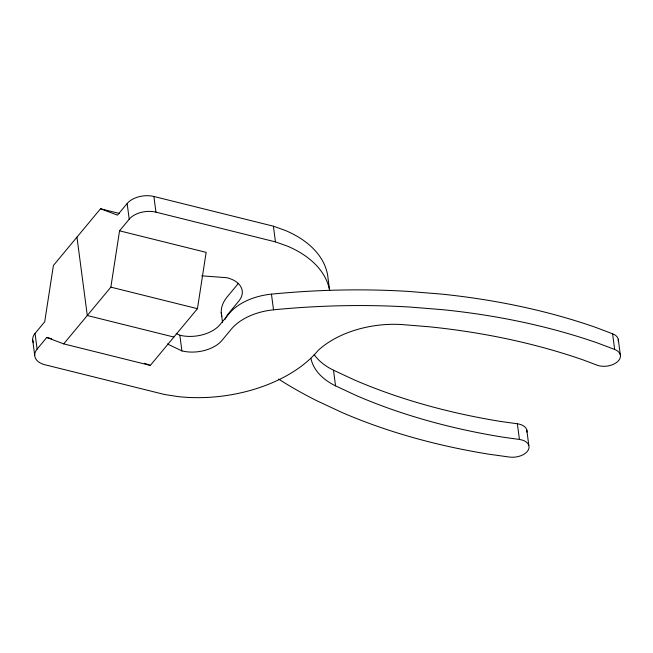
<?xml version="1.0" encoding="UTF-8"?>
<svg xmlns="http://www.w3.org/2000/svg" width="653" height="653" viewBox="0 0 653 653"><rect width="100%" height="100%" fill="white"/><g stroke="black" fill="none" stroke-linecap="round" stroke-linejoin="round"><path stroke-width="0.98" d="M176.22 333.495L179.844 335.234A29.736 17.941 -7.5 0 0 219.963 324.672L229.391 313.326A49.563 29.899 -7.5 0 1 271.452 294.144A540.39 325.969 -7.5 0 1 408.117 291.385L441.363 294.087A540.39 325.969 -7.5 0 1 595.356 327.267L612.596 333.789L614.661 349.469A14.701 8.873 -7.5 0 1 617.501 361.721A14.701 8.873 -7.5 0 1 597.013 365.158L583.284 359.966A540.39 325.969 -7.5 0 0 429.29 326.786L402.305 324.59A80.376 48.485 -7.5 0 0 318.052 350.539A119.344 71.985 -7.5 0 1 178.359 396.64L164.507 394.494L45 364.774A19.827 11.958 -7.5 0 1 37.107 349.126L46.771 337.495L63.716 343.886L110.855 287.149L119.548 230.827L129.212 219.196A19.827 11.958 -7.5 0 1 155.953 212.16L275.46 241.879L287.524 246.181A119.344 71.985 -7.5 0 1 329.651 290.618L328.108 278.864A119.344 71.985 -7.5 0 0 285.459 230.501L273.395 226.199L153.896 196.48A19.827 11.958 -7.5 0 0 127.147 203.524L117.483 215.147L100.538 208.764L53.399 265.493L44.706 321.815L35.042 333.446A19.827 11.958 -7.5 0 0 33.45 342.727M63.716 343.886L150.312 365.419L197.451 308.689L206.144 252.368L119.548 230.827M201.655 275.827L226.877 277.713A29.736 17.941 -7.5 0 1 238.72 301.196L229.293 312.542A49.563 29.899 -7.5 0 0 225.016 319.382M526.938 432.147A14.701 8.873 -7.5 0 0 517.372 423.781L501.194 421.536A540.39 325.969 -7.5 0 1 354.244 379.875L333.487 370.194A80.376 48.485 -7.5 0 1 314.142 354.628M278.545 379.067A540.39 325.969 -7.5 0 0 316.591 400.64L342.164 412.574A540.39 325.969 -7.5 0 0 489.113 454.235L509.43 457.051A14.701 8.873 -7.5 0 0 528.179 450.162A14.701 8.873 -7.5 0 0 519.437 439.461L503.259 437.216A540.39 325.969 -7.5 0 1 356.309 395.555L335.552 385.866A80.376 48.485 -7.5 0 1 310.901 358.277M100.538 208.764L119.23 213.409M110.855 287.149L197.451 308.689M173.886 337.054L87.29 315.513L76.964 237.129M46.771 337.495L51.693 338.719M144.664 363.288L150.312 365.419M614.661 349.469L597.422 342.947A540.39 325.969 -7.5 0 0 443.428 309.759L410.182 307.065A540.39 325.969 -7.5 0 0 273.517 309.824A49.563 29.899 -7.5 0 0 231.456 329.006L222.028 340.352A29.736 17.941 -7.5 0 1 181.909 350.906L167.405 343.984M618.26 339.209L620.326 354.881M526.775 429.829L528.84 445.509M517.372 423.781L519.437 439.461M333.487 370.194L335.552 385.866M273.395 226.199L275.46 241.879M271.452 294.144L273.517 309.824M221.245 312.493L222.534 322.288M179.844 335.234L181.909 350.906M153.896 196.48L155.953 212.16M127.147 203.524L129.212 219.196M35.042 333.446L37.107 349.126M32.65 339.699L34.715 355.371M612.596 333.789A14.701 8.873 -7.5 0 1 618.285 341.527M238.28 283.239A29.736 17.941 -7.5 0 1 236.655 285.516L227.228 296.862A49.563 29.899 -7.5 0 0 221.824 316.354"/></g></svg>
